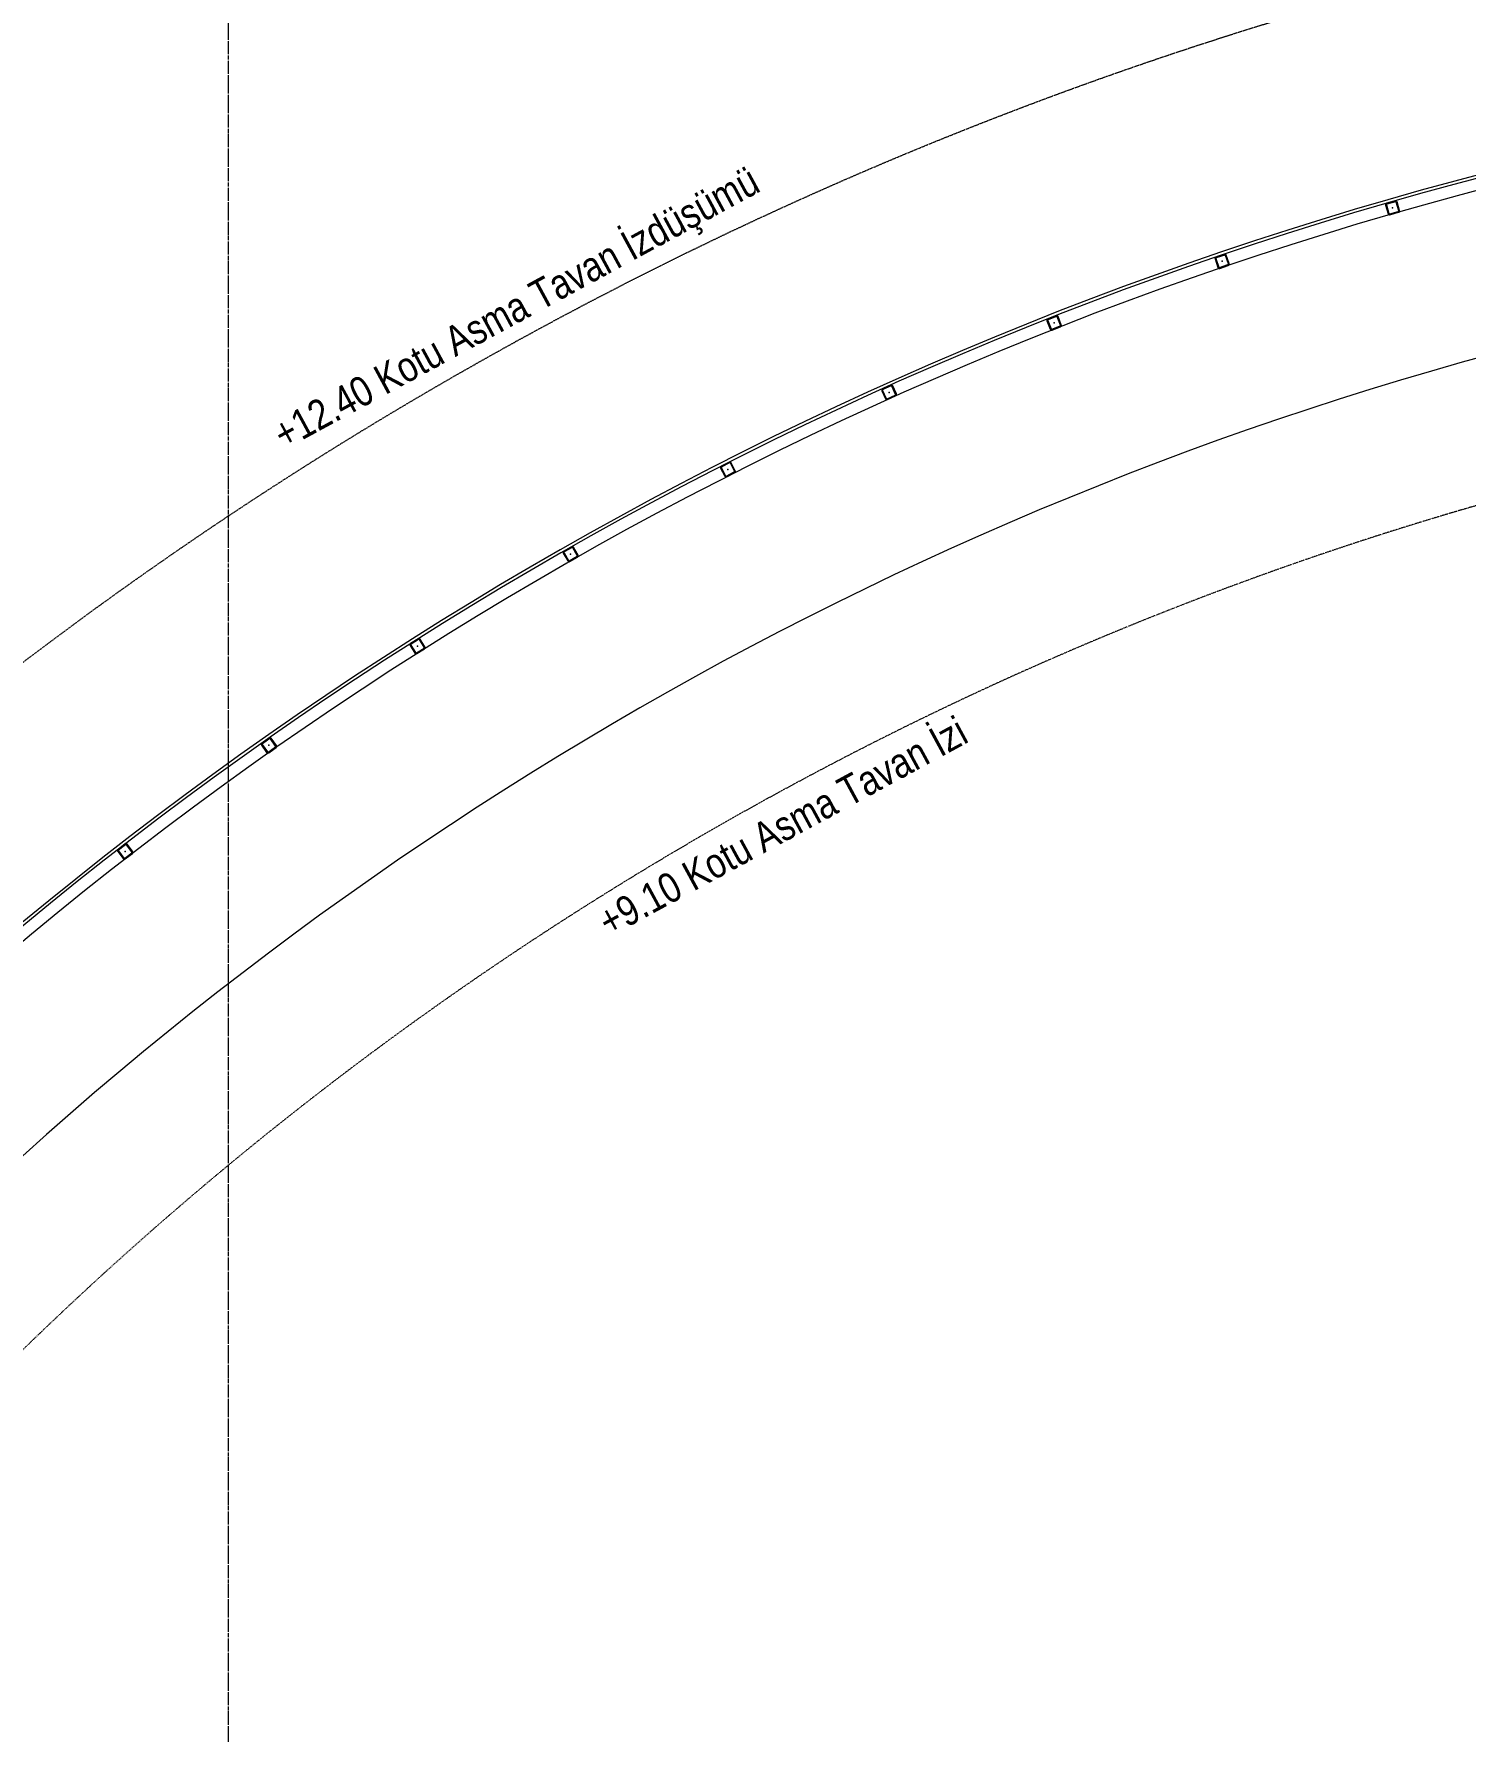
# Model space of a CAD drawing. Extents: x -1439 to 23780, y -1362 to 4476.
# Drawn here: x 15847 to 16327, y 555 to 1124 of the extents above; entities that cross this region are included whole.
import ezdxf

# ---------------------------------------------------------------- set-up
doc = ezdxf.new("R2010")
doc.units = 0
doc.header["$MEASUREMENT"] = 0
for name, pattern in [('Audi$0$DASHDOT2', [0.5, 0.25, -0.125, 0, -0.125]), ('Audi$0$DOT2', [0.125, 0, -0.125]), ('Audi$0$HIDDEN', [0.375, 0.25, -0.125])]:
    doc.linetypes.add(name, pattern=pattern)
doc.layers.get('0').update_dxf_attribs({"color": 9, "lineweight": 9})
for name, color, linetype, lineweight in [('Audi$0$06C', 8, 'Continuous', 9), ('Audi$0$06D', 8, 'Continuous', 9), ('Audi$0$10', 8, 'Continuous', 9), ('Audi$0$11', 8, 'Continuous', 9), ('Audi$0$20', 8, 'Audi$0$DOT2', 9), ('Audi$0$21', 8, 'Continuous', 9), ('Audi$0$24', 8, 'Audi$0$DASHDOT2', 9), ('Audi$0$35', 8, 'Continuous', 9)]:
    doc.layers.add(name, color=color, linetype=linetype, lineweight=lineweight)
doc.styles.add('Audi$0$MuuM_TEXT-STANDART', font='ARIALN.TTF')

# ---------------------------------------------------------------- blocks, each defined once
blk = doc.blocks.new('Audi$0$P-AKS_AUDI')
at = {"layer": 'Audi$0$24'}
blk.add_lwpolyline([(-700, -2590), (-700, 1250)], dxfattribs=at)
blk = doc.blocks.new('Audi$0$Prf-40x40')
for points in [[(1.5, -2), (-1.5, -2, -0.414214), (-2, -1.5), (-2, 1.5, -0.414214), (-1.5, 2), (1.5, 2, -0.414214), (2, 1.5), (2, -1.5, -0.414214)], [(1.5, -1.7), (-1.5, -1.7, -0.414214), (-1.7, -1.5), (-1.7, 1.5, -0.414214), (-1.5, 1.7), (1.5, 1.7, -0.414214), (1.7, 1.5), (1.7, -1.5, -0.414214)]]:
    blk.add_lwpolyline(points, format="xyb", close=True)
at = {"color": 252}
blk.add_point((0, 0), dxfattribs=at)
blk = doc.blocks.new('Audi$0$p-2. kat planı')
at = {"layer": 'Audi$0$06D'}
blk.add_arc((16652.5, -149.03), 1262.01, 90.03992, 157.85268, dxfattribs=at)
at = {"layer": 'Audi$0$11'}
for radius, start, end in [(1267.01, 90, 157.87108), (1266.01, 90.03992, 157.85268)]:
    blk.add_arc((16652.5, -149.03), radius, start, end, dxfattribs=at)
at = {"layer": 'Audi$0$20', "linetype": 'Audi$0$HIDDEN'}
blk.add_lwpolyline([(16671.49, 2158.03, 0.152192), (13054.42, 1065.28, 0.152192)], format="xyb", dxfattribs=at)
at = {"layer": 'Audi$0$10'}
for p, xscale, rotation in [((16303, 1065.71), -0.9999999999999984, 286.0514989837422), ((16245.82, 1047.78), -1, 288.7679972455858), ((16189.47, 1027.12), -0.9999999999999988, 291.4889241425762), ((16134.12, 1003.8), -0.9999999999999992, 294.2114798109798), ((16080.07, 977.94), -0.9999999999999994, 296.9279778236174), ((16027.3, 949.54), -0.9999999999999996, 299.6444757504524), ((15975.94, 918.68), -0.9999999999999998, 302.3609736772854), ((15926.09, 885.41), -1, 305.077471689946), ((15877.88, 849.82), -1, 307.7939696168085)]:
    blk.add_blockref('Audi$0$Prf-40x40', p, dxfattribs=dict(at, xscale=xscale, rotation=rotation))
at = {"layer": 'Audi$0$24'}
blk.add_blockref('Audi$0$P-AKS_AUDI', (16612.5, 2785), dxfattribs=at)

msp = doc.modelspace()

# ---------------------------------------------------------------- linework, layer by layer
at = {"layer": 'Audi$0$06C'}
msp.add_lwpolyline([(13124.69, 1100.45), (13117.7, 1111.05, -0.146397), (16605.5, 2161.14), (16605.5, 2148.44, 0.146396), (13124.69, 1100.45, 3.321415)], format="xyb", dxfattribs=at)
at = {"layer": 'Audi$0$20', "linetype": 'Audi$0$HIDDEN', "lineweight": 0}
msp.add_lwpolyline([(15413.15, 347.65, -0.306499), (16652.5, 1186.14, -0.306499)], format="xyb", dxfattribs=at)
at = {"layer": 'Audi$0$20'}
msp.add_arc((16652.5, -149.03), 1160.21, 90.09877, 154.68884, dxfattribs=at)
at = {"layer": 'Audi$0$35'}
msp.add_lwpolyline([(16670.8, 1862.43, 0.158669), (13096.04, 734.16, 0.158669)], format="xyb", dxfattribs=at)
msp.add_arc((16652.5, -149.03), 1207.73, 90.11753, 155.7506, dxfattribs=at)

# ---------------------------------------------------------------- block references
msp.add_blockref('Audi$0$p-2. kat planı', (0, 0))

# ---------------------------------------------------------------- texts
at = {"layer": 'Audi$0$21', "style": 'Audi$0$MuuM_TEXT-STANDART'}
for s, p in [('+12.40 Kotu Asma Tavan İzdüşümü', (15931.19, 984.43)), ('+9.10 Kotu Asma Tavan İzi', (16040.19, 820.98))]:
    msp.add_text(s, height=10, rotation=28.5004, dxfattribs=at).set_placement(p)

doc.saveas('drawing.dxf')
